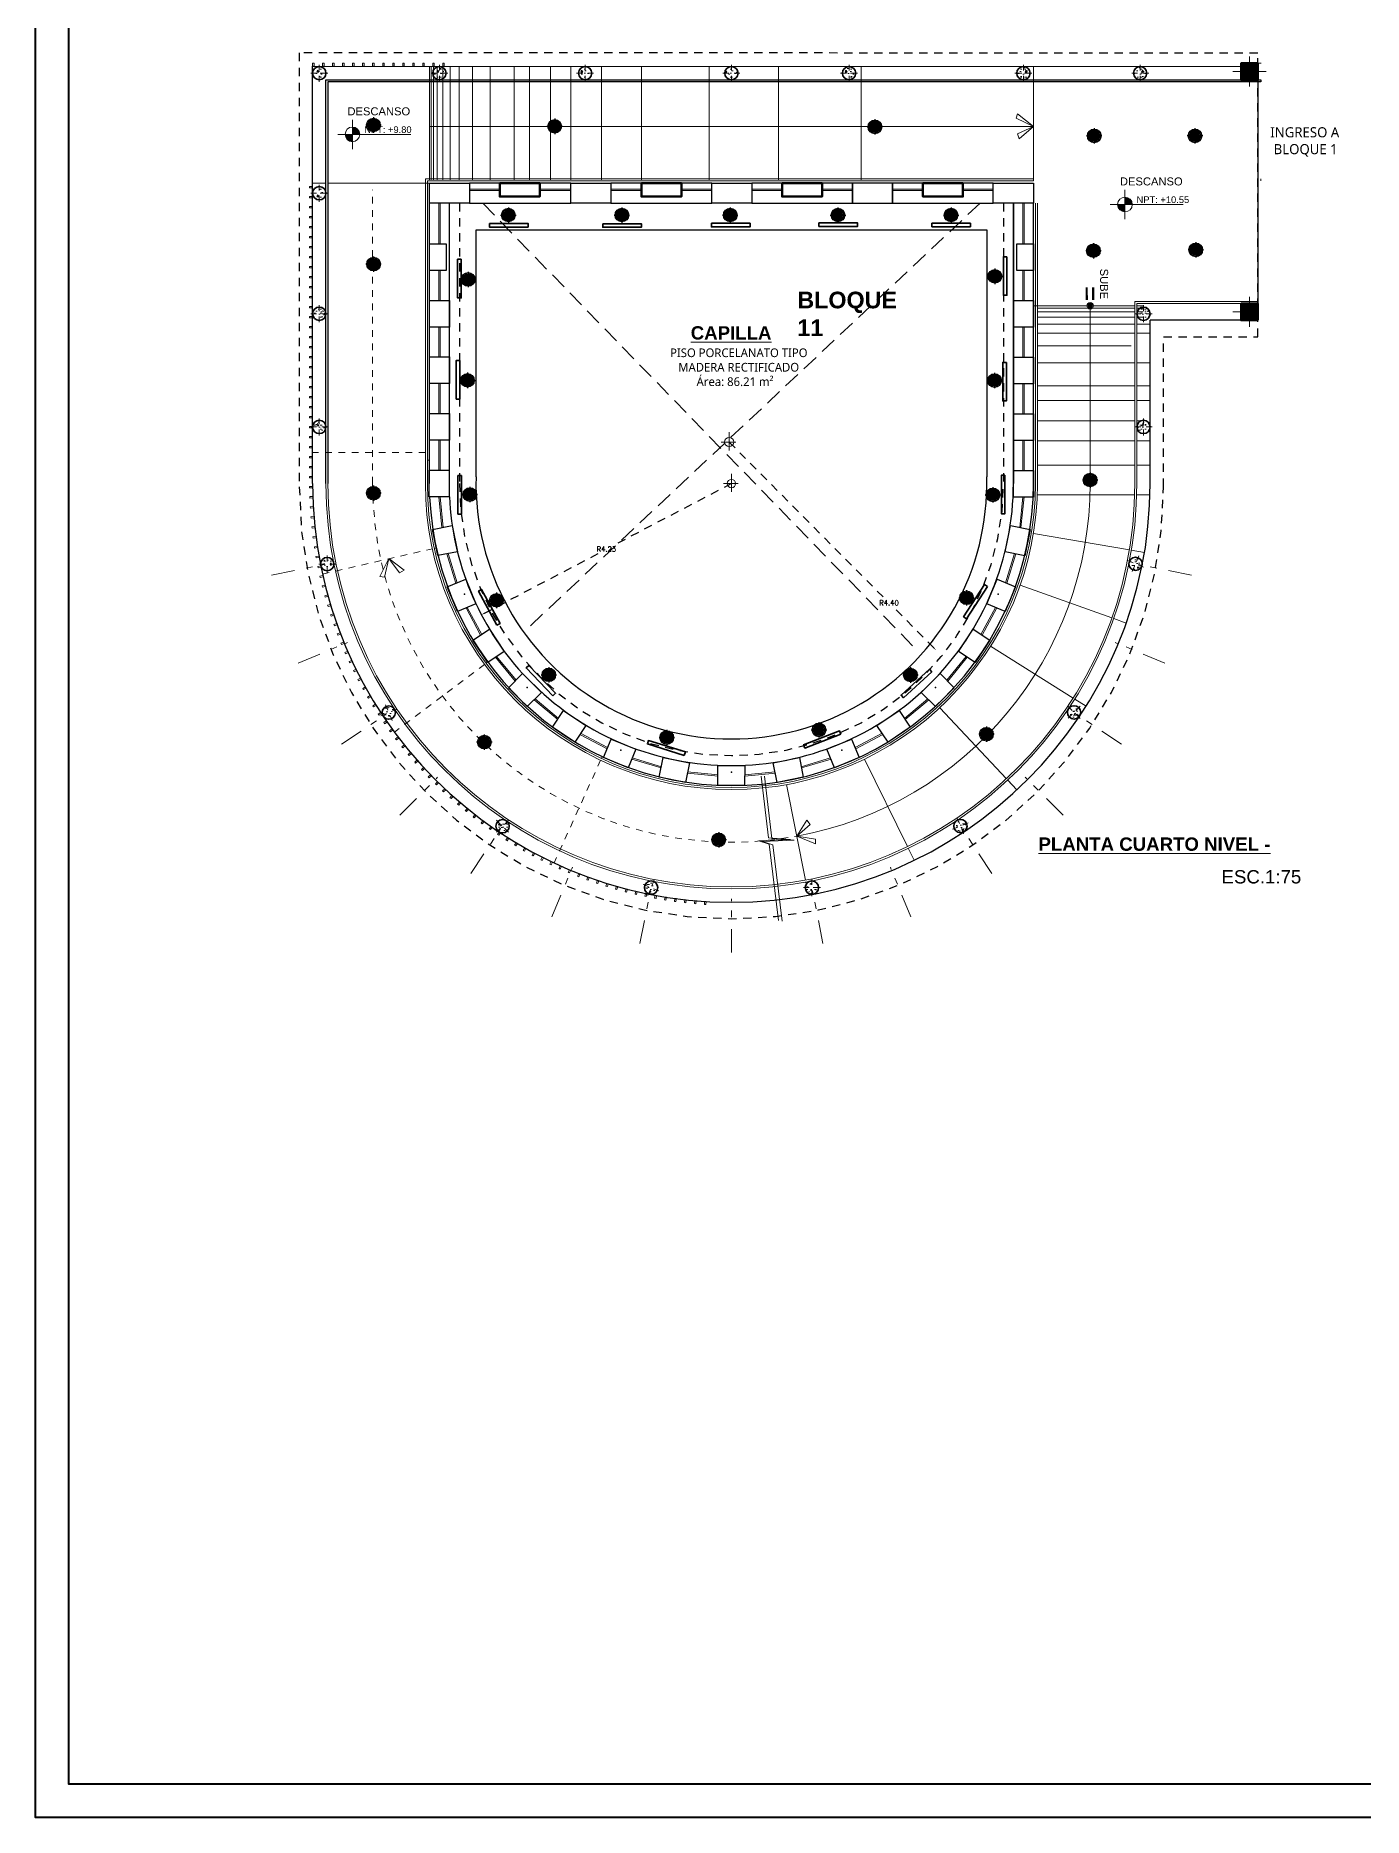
# Model space of a CAD drawing. Header units: metres. Extents: x 44 to 146, y 191 to 279.
# Drawn here: x 44.22 to 64.12, y 233.84 to 260.56 of the extents above; entities that cross this region are included whole.
import ezdxf
from ezdxf.enums import TextEntityAlignment as Align

# ---------------------------------------------------------------- set-up
doc = ezdxf.new("R2010")
doc.units = ezdxf.units.M
for name, pattern in [('DASHED2', [0.375, 0.25, -0.125]), ('Dot & Dashed', [0.670278, 0.352778, -0.176389, 0, -0.141111]), ('HIDDEN2', [0.1875, 0.125, -0.0625])]:
    doc.linetypes.add(name, pattern=pattern)
for name, color, linetype, lineweight in [('A-DOOR', 31, 'Continuous', 18), ('COLUMNAS 50', 7, 'Continuous', 50), ('EJES', 1, 'Continuous', 13), ('Equipamiento SR', 253, 'Continuous', 0), ('flechas', 180, 'Continuous', 15), ('GRAFO 0 BLANCO', 7, 'Continuous', 0), ('GRAFO00', 7, 'Continuous', 0), ('GRAFO01', 7, 'Continuous', 0), ('letras sr', 7, 'Continuous', 5), ('linea 001', 252, 'Continuous', 0), ('Muros el', 7, 'Continuous', 50), ('Proyeccciones', 1, 'DASHED2', 18), ('Structural - Bearing_Pen_No__20', 1, 'Continuous', 0), ('TEXTO 100', 7, 'Continuous', 20), ('TOMACORRIENTE', 5, 'HIDDEN2', 30), ('VENTANA', 141, 'Continuous', 0)]:
    doc.layers.add(name, color=color, linetype=linetype, lineweight=lineweight)
doc.layers.add('ALUMBRADO', color=1, linetype='Continuous')
doc.layers.add('CELOSIA', color=40, linetype='Continuous')
for name, color, linetype, lineweight, true_color in [('Structural - Bearing_Pen_No__169', 7, 'Continuous', 13, 0x68b353), ('Structural - Bearing_Pen_No__28', 7, 'Continuous', 35, 0xa80f02), ('Structural - Combined_Pen_No__161', 7, 'Continuous', 13, 0x6a6a6a)]:
    doc.layers.add(name, color=color, linetype=linetype, lineweight=lineweight, true_color=true_color)
doc.styles.add('01COTAS', font='romans.shx')
doc.styles.add('Generales', font='trebuc.ttf', dxfattribs={"height": 0.22})
doc.styles.add('GENERATED_STYLE_1', font='arialbd.ttf')
doc.styles.add('GENERATED_STYLE_2', font='arial.ttf')
doc.styles.add('Santa Rosa 1 50', font='trebuc.ttf')
doc.dimstyles.new('DIM-25-CORTE', dxfattribs={"dimscale": 0.025, "dimtxt": 2, "dimasz": 2, "dimexe": 2, "dimexo": 2, "dimgap": 1, "dimtad": 1, "dimtih": 1, "dimtoh": 1, "dimzin": 1, "dimdsep": 46, "dimtxsty": '01COTAS', "dimcen": 25, "dimclrd": 9, "dimclre": 9, "dimclrt": 7, "dimadec": 0, "dimazin": 0, "dimtfac": 1, "dimtix": 1, "dimtmove": 2, "dimatfit": 3, "dimfxl": 2, "dimfxlon": 1, "dimtolj": 1, "dimtzin": 0, "dimarcsym": 0})

# ---------------------------------------------------------------- blocks, each defined once
blk = doc.blocks.new('*U160')
at = {"color": 3, "lineweight": 30}
blk.add_lwpolyline([(0.15, -0.2), (-0.15, -0.2), (-0.15, 0.2), (0.15, 0.2), (0.15, -0.2)], dxfattribs=at)
blk = doc.blocks.new('*U161')
at = {"color": 0, "linetype": 'ByBlock', "lineweight": -2, "transparency": 16777216}
blk.add_blockref('*U160', (69.139, 267.452), dxfattribs=at)
for p, rotation in [((77.895, 267.451), 179.9520000000052), ((69.224, 266.598), 11.24699999999995), ((77.811, 266.597), 168.704999999999), ((69.473, 265.777), 22.49399999999986), ((77.562, 265.776), 157.4579999999991), ((69.878, 265.02), 33.74099999999988), ((77.157, 265.02), 146.2109999999992), ((70.422, 264.357), 44.98799999999987), ((76.612, 264.357), 134.9639999999992), ((71.086, 263.813), 56.23499999999976), ((75.949, 263.813), 123.7169999999993), ((71.842, 263.408), 67.48199999999966), ((75.192, 263.408), 112.4699999999994), ((72.663, 263.159), 78.72899999999957), ((73.517, 263.075), 89.97599999999949), ((74.371, 263.159), 101.2229999999994)]:
    blk.add_blockref('*U160', p, dxfattribs=dict(at, rotation=rotation))
blk = doc.blocks.new('CC 20')
at = {"layer": 'Structural - Bearing_Pen_No__169', "linetype": 'Continuous', "lineweight": 13, "true_color": 0x68b353}
h = blk.add_hatch(dxfattribs=at)
h.set_pattern_fill('STRUCTURAL_CONCRETE', color=85, scale=0.5, style=0, pattern_type=2)
h.set_pattern_definition([(0, (2785.2431, 1847.3841), (0, 0.31177), [0.03, -0.15]), (0, (2785.3331, 1847.54), (0, 0.31177), [0.03, -0.15]), (60, (2785.2431, 1847.3841), (-0.27, 0.155885), [0.03, -0.15]), (60, (2785.4231, 1847.3841), (-0.27, 0.155885), [0.03, -0.15]), (120, (2785.2731, 1847.3841), (0.27, 0.155885), [0.03, -0.15]), (120, (2785.4531, 1847.3841), (0.27, 0.155885), [0.03, -0.15]), (0, (2785.243096, 1847.414107), (0, 0.06), [0, -0.06, 0, -0.09]), (45, (2785.273096, 1847.414107), (-0.0424264, 0.0424264), [0, -0.045, 0, -0.075])])
h.paths.add_polyline_path([(2788.203, 1849.663), (2788.303, 1849.763), (2788.203, 1849.863), (2788.104, 1849.776)])
at = {"layer": 'Structural - Bearing_Pen_No__20', "color": 1, "linetype": 'Continuous', "lineweight": 0}
for p, q in [((2788.203, 1849.803), (2788.203, 1849.89)), ((2788.163, 1849.763), (2788.075, 1849.763)), ((2788.203, 1849.723), (2788.203, 1849.635)), ((2788.243, 1849.763), (2788.33, 1849.763))]:
    blk.add_line(p, q, dxfattribs=at)
at = {"layer": 'Structural - Bearing_Pen_No__28', "color": 14, "linetype": 'Continuous', "lineweight": 35, "true_color": 0xa80f02}
blk.add_circle((2788.203, 1849.763), 0.1, dxfattribs=at)
blk = doc.blocks.new('*U162')
blk.add_blockref('CC 20', (-2788.203, -1849.763))
blk = doc.blocks.new('*U163')
at = {"color": 0, "linetype": 'ByBlock', "lineweight": -2, "transparency": 16777216}
blk.add_blockref('*U162', (67.459, 266.246), dxfattribs=at)
for p, rotation in [((79.577, 266.25), 157.4999999999999), ((68.382, 264.019), 22.5), ((78.655, 264.023), 134.9999999999999), ((70.087, 262.315), 45), ((76.951, 262.318), 112.4999999999999), ((72.314, 261.394), 67.49999999999996), ((74.725, 261.394), 89.99999999999991)]:
    blk.add_blockref('*U162', p, dxfattribs=dict(at, rotation=rotation))
blk = doc.blocks.new('*D164')
at = {"color": 9, "linetype": 'HIDDEN2', "lineweight": -2, "transparency": 16777216}
for p, q in [((54.616, 254.462), (56.95, 252.114)), ((57.684, 251.376), (57.075, 251.989))]:
    blk.add_line(p, q, dxfattribs=at)
at = {"color": 9, "linetype": 'HIDDEN2', "lineweight": 80, "transparency": 16777216}
blk.add_solid([(57.69, 251.382), (57.678, 251.37), (57.719, 251.341)], dxfattribs=at)
at = {"layer": 'Defpoints', "color": 0, "linetype": 'HIDDEN2', "lineweight": 80, "transparency": 16777216}
for p in [(54.616, 254.462), (57.719, 251.341)]:
    blk.add_point(p, dxfattribs=at)
at = {"color": 7, "linetype": 'HIDDEN2', "transparency": 16777216, "insert": (57.013, 252.051), "char_height": 0.075, "attachment_point": 5, "style": '01COTAS'}
blk.add_mtext('\\A1;R4.40', dxfattribs=at)
blk = doc.blocks.new('*D165')
at = {"color": 9, "linetype": 'HIDDEN2', "lineweight": -2, "transparency": 16777216}
for p, q in [((54.65, 253.839), (52.895, 252.918)), ((50.947, 251.895), (52.657, 252.793))]:
    blk.add_line(p, q, dxfattribs=at)
at = {"color": 9, "linetype": 'HIDDEN2', "lineweight": 80, "transparency": 16777216}
blk.add_solid([(50.943, 251.903), (50.95, 251.888), (50.902, 251.872)], dxfattribs=at)
at = {"layer": 'Defpoints', "color": 0, "linetype": 'HIDDEN2', "lineweight": 80, "transparency": 16777216}
for p in [(54.65, 253.839), (50.902, 251.872)]:
    blk.add_point(p, dxfattribs=at)
at = {"color": 7, "linetype": 'HIDDEN2', "transparency": 16777216, "insert": (52.776, 252.856), "char_height": 0.075, "attachment_point": 5, "style": '01COTAS'}
blk.add_mtext('\\A1;R4.23', dxfattribs=at)
blk = doc.blocks.new('*U171')
at = {"layer": 'CELOSIA', "linetype": 'Continuous', "lineweight": 5}
blk.add_lwpolyline([(0.023, -0.01), (-0.022, -0.011), (-0.023, 0.01), (0.022, 0.011)], close=True, dxfattribs=at)
blk = doc.blocks.new('*U172')
at = {"color": 0, "linetype": 'ByBlock', "lineweight": -2, "transparency": 16777216}
blk.add_blockref('*U171', (47.85, 267.197), dxfattribs=at)
for p, rotation in [((47.857, 267.047), 1.363763456892946), ((47.867, 266.897), 2.727526913785723), ((47.881, 266.748), 4.091290370678813), ((47.898, 266.599), 5.455053827572192), ((47.919, 266.45), 6.818817284465766), ((47.943, 266.302), 8.182580741358699), ((47.971, 266.155), 9.54634419825214), ((48.003, 266.008), 10.91010765514593), ((48.038, 265.863), 12.27387111203962), ((48.076, 265.718), 13.63763456893314), ((48.118, 265.574), 15.00139802582635), ((48.163, 265.431), 16.36516148271985), ((48.212, 265.289), 17.7289249396136), ((48.264, 265.148), 19.09268839650705), ((48.319, 265.009), 20.45645185340029), ((48.378, 264.871), 21.82021531029404), ((48.44, 264.734), 23.18397876718752), ((48.505, 264.599), 24.54774222408073), ((48.573, 264.466), 25.91150568097448), ((48.645, 264.334), 27.27526913786821), ((48.719, 264.204), 28.63903259476198), ((48.797, 264.075), 30.00279605165573), ((48.878, 263.949), 31.36655950854948), ((48.961, 263.824), 32.73032296544294), ((49.048, 263.702), 34.09408642233669), ((49.138, 263.582), 35.45784987923045), ((49.23, 263.464), 36.8216133361242), ((49.325, 263.348), 38.18537679301794), ((49.423, 263.234), 39.54914024991168), ((49.524, 263.123), 40.91290370680544), ((49.627, 263.014), 42.27666716369919), ((49.733, 262.908), 43.64043062059293), ((49.841, 262.804), 45.00419407748669), ((49.951, 262.703), 46.36795753438043), ((50.065, 262.604), 47.73172099127417), ((50.18, 262.508), 49.0954844481674), ((50.298, 262.415), 50.45924790506061), ((50.417, 262.325), 51.82301136195435), ((50.539, 262.238), 53.1867748188481), ((50.663, 262.153), 54.55053827574131), ((50.789, 262.072), 55.91430173263453), ((50.917, 261.994), 57.27806518952773), ((51.047, 261.918), 58.64182864642095), ((51.178, 261.846), 60.00559210331495), ((51.311, 261.777), 61.36935556020844), ((51.446, 261.711), 62.73311901710166), ((51.582, 261.648), 64.09688247399488), ((51.72, 261.589), 65.46064593088808), ((51.859, 261.533), 66.8244093877813), ((51.999, 261.48), 68.18817284467453), ((52.141, 261.43), 69.55193630156745), ((52.284, 261.384), 70.91569975846095), ((52.427, 261.342), 72.27946321535416), ((52.572, 261.303), 73.64322667224765), ((52.718, 261.267), 75.00699012914112), ((52.864, 261.235), 76.37075358603433), ((53.011, 261.206), 77.7345170429278), ((53.159, 261.18), 79.09828049982156), ((53.308, 261.159), 80.4620439567153), ((53.456, 261.141), 81.82580741360904), ((53.606, 261.126), 83.18957087050254), ((53.755, 261.115), 84.55333432739575)]:
    blk.add_blockref('*U171', p, dxfattribs=dict(at, rotation=rotation))
blk = doc.blocks.new('*U173')
at = {"layer": 'EJES', "linetype": 'Dot & Dashed'}
blk.add_lwpolyline([(-0.394, -0.078), (0.394, 0.078)], dxfattribs=at)
blk = doc.blocks.new('*U174')
at = {"color": 0, "linetype": 'ByBlock', "lineweight": -2, "transparency": 16777216}
for p, rotation in [((60.65, 266.16), 157.5000000003255), ((48.022, 264.916), 11.25000000002329), ((60.273, 264.916), 146.2500000003023), ((48.635, 263.77), 22.50000000004651), ((59.66, 263.77), 135.0000000002791), ((49.459, 262.765), 33.7500000000698), ((58.835, 262.765), 123.7500000002558), ((50.464, 261.941), 45.00000000009304), ((57.831, 261.941), 112.5000000002325), ((51.61, 261.328), 56.25000000011627), ((56.684, 261.328), 101.2500000002093), ((52.854, 260.951), 67.50000000013948), ((55.441, 260.951), 90.00000000018605), ((54.147, 260.823), 78.75000000016276)]:
    blk.add_blockref('*U173', p, dxfattribs=dict(at, rotation=rotation))
blk.add_blockref('*U173', (47.645, 266.16), dxfattribs=at)
blk = doc.blocks.new('LED PASILLO')
at = {"layer": 'ALUMBRADO'}
h = blk.add_hatch(color=202, dxfattribs=at)
h.dxf.hatch_style = 1
edge = h.paths.add_edge_path()
edge.add_line((0, 0.138), (0, -0.138))
edge.add_line((-0.138, 0), (0.138, 0))
edge = h.paths.add_edge_path()
edge.add_line((0, 0), (0, 0.085))
edge.add_arc((0, 0), 0.0845, 90, 180)
edge.add_line((-0.085, 0), (0, 0))
edge = h.paths.add_edge_path()
edge.add_line((0.085, 0), (0, 0))
edge.add_line((0, 0), (0, -0.085))
edge.add_arc((0, 0), 0.0845, 270, 360)
at = {"layer": 'ALUMBRADO', "color": 202}
for points in [[(-0.138, 0), (0.138, 0)], [(0, 0.138), (0, -0.138)]]:
    blk.add_lwpolyline(points, dxfattribs=at)
for radius in [0.122, 0.103, 0.0845]:
    blk.add_circle((0, 0), radius, dxfattribs=at)
blk = doc.blocks.new('LED CENTRAL')
at = {"layer": 'ALUMBRADO'}
h = blk.add_hatch(color=5, dxfattribs=at)
h.dxf.hatch_style = 1
edge = h.paths.add_edge_path()
edge.add_arc((0, 0), 0.0845, 0, 360)
at = {"layer": 'ALUMBRADO', "color": 5}
for points in [[(-0.138, 0), (0.138, 0)], [(0, 0.138), (0, -0.138)]]:
    blk.add_lwpolyline(points, dxfattribs=at)
for radius in [0.122, 0.103, 0.0845]:
    blk.add_circle((0, 0), radius, dxfattribs=at)

msp = doc.modelspace()

# ---------------------------------------------------------------- hatches: boundary and pattern name
at = {"layer": 'Equipamiento SR'}
msp.add_hatch(color=256, dxfattribs=at).paths.add_polyline_path([(60.037, 256.473, 1), (60.021, 256.538, 1)])
at = {"layer": 'GRAFO 0 BLANCO', "true_color": 0x939598}
h = msp.add_hatch(color=252, dxfattribs=at)
h.dxf.hatch_style = 1
h.paths.add_polyline_path([(62.541, 259.891), (62.541, 260.141), (62.291, 260.141), (62.291, 259.891)])
h = msp.add_hatch(color=252, dxfattribs=at)
h.dxf.hatch_style = 1
h.paths.add_polyline_path([(62.541, 256.288), (62.541, 256.538), (62.291, 256.538), (62.291, 256.288)])
at = {"layer": 'GRAFO00'}
h = msp.add_hatch(color=256, dxfattribs=at)
h.paths.add_polyline_path([(60.089, 256.784), (60.057, 256.784), (60.058, 256.592), (60.09, 256.592)])
h.paths.add_polyline_path([(59.993, 256.783), (59.961, 256.783), (59.962, 256.591), (59.994, 256.591)])
msp.add_hatch(color=256, dxfattribs=at).paths.add_polyline_path([(60.061, 256.514, 1), (59.996, 256.497, 1)])
at = {"layer": 'TEXTO 100', "linetype": 'Continuous', "lineweight": 13}
for points in [[(48.969, 259.075), (49.079, 259.075), (49.071, 259.117), (49.047, 259.153), (49.011, 259.177), (48.969, 259.185)], [(48.969, 259.075), (48.859, 259.075), (48.867, 259.033), (48.891, 258.997), (48.927, 258.974), (48.969, 258.965)], [(60.55, 258.024), (60.66, 258.024), (60.651, 258.066), (60.628, 258.102), (60.592, 258.126), (60.55, 258.134)], [(60.55, 258.024), (60.44, 258.024), (60.448, 257.982), (60.472, 257.946), (60.508, 257.922), (60.55, 257.914)]]:
    msp.add_hatch(color=256, dxfattribs=at).paths.add_polyline_path(points)

# ---------------------------------------------------------------- linework, layer by layer
for p, q in [((48.372, 253.839), (48.372, 260.099)), ((50.122, 253.839), (50.122, 258.243)), ((50.422, 253.839), (50.422, 258.043)), ((59.178, 253.839), (59.178, 258.043)), ((60.928, 253.839), (60.928, 256.288)), ((62.291, 256.288), (60.928, 256.288))]:
    msp.add_line(p, q)
at = {"color": 1, "linetype": 'HIDDEN2'}
for p, q in [((50.572, 258.043), (50.572, 253.839)), ((58.728, 258.043), (58.728, 253.839))]:
    msp.add_line(p, q, dxfattribs=at)
at = {"color": 1, "linetype": 'DASHED2'}
for p, q in [((50.922, 258.043), (57.424, 251.349)), ((58.378, 258.043), (51.61, 251.682))]:
    msp.add_line(p, q, dxfattribs=at)
at = {"color": 1}
for p, q in [((58.878, 258.043), (58.878, 253.839)), ((50.822, 253.939), (50.822, 257.643)), ((50.822, 257.643), (58.478, 257.643)), ((58.478, 257.643), (58.478, 253.939))]:
    msp.add_line(p, q, dxfattribs=at)
at = {"color": 7, "lineweight": 40}
msp.add_lwpolyline([(44.219, 278.839), (104.219, 278.839), (104.219, 233.839), (44.219, 233.839), (44.219, 278.839)], dxfattribs=at)
msp.add_lwpolyline([(44.719, 278.339), (103.719, 278.339), (103.719, 234.339), (44.719, 234.339)], close=True, dxfattribs=at)
at = {"linetype": 'HIDDEN2'}
msp.add_lwpolyline([(61.128, 253.792), (61.128, 256.041), (62.541, 256.041), (62.541, 260.293), (48.172, 260.299), (48.172, 253.792)], dxfattribs=at)
for points in [[(48.372, 260.099), (62.541, 260.093), (62.541, 258.043)], [(48.572, 253.839), (48.572, 259.893), (62.588, 259.893), (62.588, 259.863), (48.602, 259.863), (48.602, 253.839)], [(62.541, 259.891), (62.541, 256.538)]]:
    msp.add_lwpolyline(points)
at = {"color": 3, "lineweight": 30}
for points in [[(50.122, 258.043), (50.122, 258.343), (50.723, 258.343), (50.723, 258.043), (50.122, 258.043)], [(52.245, 258.043), (52.245, 258.343), (52.845, 258.343), (52.845, 258.043), (52.245, 258.043)], [(54.355, 258.043), (54.355, 258.343), (54.955, 258.343), (54.955, 258.043), (54.355, 258.043)], [(57.065, 258.043), (57.065, 258.343), (56.465, 258.343), (56.465, 258.043), (57.065, 258.043)], [(58.575, 258.043), (58.575, 258.343), (59.178, 258.343), (59.178, 258.043), (58.575, 258.043)], [(50.422, 256.186), (50.122, 256.186), (50.122, 256.586), (50.422, 256.586), (50.422, 256.186)], [(59.178, 256.185), (58.878, 256.185), (58.878, 256.585), (59.178, 256.585), (59.178, 256.185)], [(50.422, 255.338), (50.122, 255.338), (50.122, 255.738), (50.422, 255.738), (50.422, 255.338)], [(59.178, 255.337), (58.878, 255.337), (58.878, 255.737), (59.178, 255.737), (59.178, 255.337)], [(50.422, 254.488), (50.122, 254.488), (50.122, 254.888), (50.422, 254.888), (50.422, 254.488)], [(59.178, 254.487), (58.878, 254.487), (58.878, 254.887), (59.178, 254.887), (59.178, 254.487)]]:
    msp.add_lwpolyline(points, dxfattribs=at)
for points in [[(50.723, 258.343), (50.723, 258.043), (52.245, 258.043), (52.245, 258.343)], [(52.845, 258.343), (52.845, 258.043), (54.355, 258.043), (54.355, 258.343)], [(54.955, 258.343), (54.955, 258.043), (56.465, 258.043), (56.465, 258.343)], [(57.065, 258.343), (57.065, 258.043), (58.575, 258.043), (58.575, 258.343)]]:
    msp.add_lwpolyline(points, close=True)
msp.add_lwpolyline([(51.686, 250.824, 0.196655), (54.65, 249.611, 0.414214), (58.878, 253.839), (58.878, 258.043)], format="xyb")
at = {"lineweight": 30}
for points in [[(50.372, 257.032), (50.122, 257.032), (50.122, 257.432), (50.372, 257.432), (50.372, 257.032)], [(59.178, 257.032), (58.928, 257.032), (58.928, 257.432), (59.178, 257.432), (59.178, 257.032)]]:
    msp.add_lwpolyline(points, dxfattribs=at)
for radius, start, end in [(6.278, 180, 0), (4.528, 270, 0), (4.528, 182.5515, 270), (4.233, 182.6573, 222.3602)]:
    msp.add_arc((54.65, 253.839), radius, start, end)
at = {"color": 1, "linetype": 'HIDDEN2'}
msp.add_arc((54.65, 253.839), 4.078, 180, 0, dxfattribs=at)
at = {"color": 1}
msp.add_arc((54.65, 253.839), 3.829, 178.5036, 1.4964, dxfattribs=at)
at = {"linetype": 'HIDDEN2'}
msp.add_arc((54.65, 253.792), 6.478, 180, 0, dxfattribs=at)
for p in [(50.651, 252.183), (58.648, 252.183), (51.59, 250.779), (57.71, 250.779), (52.994, 249.841), (56.306, 249.841), (54.65, 249.511)]:
    msp.add_point(p)
at = {"layer": 'A-DOOR', "color": 2, "lineweight": 35}
for points in [[(51.023, 257.74), (51.601, 257.74), (51.601, 257.686), (51.023, 257.686)], [(52.722, 257.736), (53.3, 257.736), (53.3, 257.682), (52.722, 257.682)], [(54.351, 257.742), (54.93, 257.742), (54.93, 257.688), (54.351, 257.688)], [(55.963, 257.749), (56.541, 257.749), (56.541, 257.695), (55.963, 257.695)], [(57.655, 257.744), (58.233, 257.744), (58.233, 257.69), (57.655, 257.69)], [(50.599, 257.202), (50.599, 256.623), (50.545, 256.623), (50.545, 257.202)], [(58.781, 257.24), (58.781, 256.662), (58.727, 256.662), (58.727, 257.24)], [(50.578, 255.685), (50.578, 255.107), (50.524, 255.107), (50.524, 255.685)], [(58.772, 255.657), (58.772, 255.079), (58.718, 255.079), (58.718, 255.657)], [(50.603, 253.959), (50.603, 253.381), (50.549, 253.381), (50.549, 253.959)], [(58.751, 253.964), (58.751, 253.386), (58.697, 253.386), (58.697, 253.964)], [(51.135, 251.717), (50.859, 252.226), (50.906, 252.251), (51.182, 251.743)], [(58.49, 252.298), (58.176, 251.812), (58.131, 251.842), (58.445, 252.327)], [(51.975, 250.658), (51.573, 251.074), (51.612, 251.111), (52.014, 250.695)], [(57.657, 251.018), (57.231, 250.627), (57.195, 250.667), (57.621, 251.058)], [(56.29, 250.083), (55.751, 249.873), (55.731, 249.924), (56.27, 250.133)], [(53.944, 249.764), (53.392, 249.935), (53.407, 249.986), (53.96, 249.816)]]:
    msp.add_lwpolyline(points, close=True, dxfattribs=at)
at = {"layer": 'CELOSIA', "linetype": 'Continuous', "lineweight": 5}
for points in [[(48.372, 260.099), (48.372, 260.145), (48.393, 260.145), (48.393, 260.099)], [(48.522, 260.099), (48.522, 260.145), (48.543, 260.145), (48.543, 260.099)], [(48.672, 260.099), (48.672, 260.145), (48.693, 260.145), (48.693, 260.099)], [(48.822, 260.099), (48.822, 260.145), (48.843, 260.145), (48.843, 260.099)], [(48.972, 260.099), (48.972, 260.145), (48.993, 260.145), (48.993, 260.099)], [(49.122, 260.099), (49.122, 260.145), (49.143, 260.145), (49.143, 260.099)], [(49.272, 260.099), (49.272, 260.145), (49.293, 260.145), (49.293, 260.099)], [(49.422, 260.099), (49.422, 260.145), (49.443, 260.145), (49.443, 260.099)], [(49.572, 260.099), (49.572, 260.145), (49.593, 260.145), (49.593, 260.099)], [(49.722, 260.099), (49.722, 260.145), (49.743, 260.145), (49.743, 260.099)], [(49.872, 260.099), (49.872, 260.145), (49.893, 260.145), (49.893, 260.099)], [(50.022, 260.099), (50.022, 260.145), (50.043, 260.145), (50.043, 260.099)], [(50.172, 260.099), (50.172, 260.145), (50.193, 260.145), (50.193, 260.099)], [(50.322, 260.099), (50.322, 260.145), (50.343, 260.145), (50.343, 260.099)], [(48.372, 258.273), (48.326, 258.273), (48.326, 258.293), (48.372, 258.293)], [(48.372, 258.123), (48.326, 258.123), (48.326, 258.143), (48.372, 258.143)], [(48.372, 257.973), (48.326, 257.973), (48.326, 257.993), (48.372, 257.993)], [(48.372, 257.823), (48.326, 257.823), (48.326, 257.843), (48.372, 257.843)], [(48.372, 257.673), (48.326, 257.673), (48.326, 257.693), (48.372, 257.693)], [(48.372, 257.523), (48.326, 257.523), (48.326, 257.543), (48.372, 257.543)], [(48.372, 257.373), (48.326, 257.373), (48.326, 257.393), (48.372, 257.393)], [(48.372, 257.223), (48.326, 257.223), (48.326, 257.243), (48.372, 257.243)], [(48.372, 257.073), (48.326, 257.073), (48.326, 257.093), (48.372, 257.093)], [(48.372, 256.923), (48.326, 256.923), (48.326, 256.943), (48.372, 256.943)], [(48.372, 256.773), (48.326, 256.773), (48.326, 256.793), (48.372, 256.793)], [(48.372, 256.623), (48.326, 256.623), (48.326, 256.643), (48.372, 256.643)], [(48.372, 256.473), (48.326, 256.473), (48.326, 256.493), (48.372, 256.493)], [(48.372, 256.323), (48.326, 256.323), (48.326, 256.343), (48.372, 256.343)], [(48.372, 256.173), (48.326, 256.173), (48.326, 256.193), (48.372, 256.193)], [(48.372, 256.023), (48.326, 256.023), (48.326, 256.043), (48.372, 256.043)], [(48.372, 255.873), (48.326, 255.873), (48.326, 255.893), (48.372, 255.893)], [(48.372, 255.723), (48.326, 255.723), (48.326, 255.743), (48.372, 255.743)], [(48.372, 255.573), (48.326, 255.573), (48.326, 255.593), (48.372, 255.593)], [(48.372, 255.423), (48.326, 255.423), (48.326, 255.443), (48.372, 255.443)], [(48.372, 255.273), (48.326, 255.273), (48.326, 255.293), (48.372, 255.293)], [(48.372, 255.123), (48.326, 255.123), (48.326, 255.143), (48.372, 255.143)], [(48.372, 254.973), (48.326, 254.973), (48.326, 254.993), (48.372, 254.993)], [(48.372, 254.823), (48.326, 254.823), (48.326, 254.843), (48.372, 254.843)], [(48.372, 254.673), (48.326, 254.673), (48.326, 254.693), (48.372, 254.693)], [(48.372, 254.523), (48.326, 254.523), (48.326, 254.543), (48.372, 254.543)], [(48.372, 254.373), (48.326, 254.373), (48.326, 254.393), (48.372, 254.393)], [(48.372, 254.223), (48.326, 254.223), (48.326, 254.243), (48.372, 254.243)], [(48.372, 254.073), (48.326, 254.073), (48.326, 254.093), (48.372, 254.093)], [(48.372, 253.923), (48.326, 253.923), (48.326, 253.943), (48.372, 253.943)], [(48.372, 253.773), (48.326, 253.773), (48.326, 253.793), (48.372, 253.793)]]:
    msp.add_lwpolyline(points, close=True, dxfattribs=at)
at = {"layer": 'COLUMNAS 50', "color": 1, "linetype": 'Continuous', "lineweight": 9}
for p, q in [((62.416, 260.064), (62.416, 260.244)), ((62.346, 260.019), (62.166, 260.019)), ((62.416, 259.974), (62.416, 259.794)), ((62.666, 260.019), (62.486, 260.019)), ((62.416, 256.461), (62.416, 256.641)), ((62.346, 256.416), (62.166, 256.416)), ((62.416, 256.371), (62.416, 256.191))]:
    msp.add_line(p, q, dxfattribs=at)
at = {"layer": 'COLUMNAS 50', "linetype": 'Continuous'}
for points in [[(62.541, 259.891), (62.541, 260.141), (62.291, 260.141), (62.291, 259.891)], [(62.541, 256.288), (62.541, 256.538), (62.291, 256.538), (62.291, 256.288)]]:
    msp.add_lwpolyline(points, close=True, dxfattribs=at)
at = {"layer": 'COLUMNAS 50', "color": 1, "linetype": 'Continuous', "lineweight": 9}
msp.add_circle((62.416, 256.416), 0.00871, dxfattribs=at)
for p in [(62.376, 256.512), (62.441, 256.413)]:
    msp.add_point(p, dxfattribs=at)
at = {"layer": 'Equipamiento SR'}
for points in [[(55.356, 247.286), (55.218, 248.432), (55.06, 248.48), (55.536, 248.5), (55.204, 248.527), (55.097, 249.452)], [(55.409, 247.278), (55.271, 248.423), (55.112, 248.472), (55.589, 248.492), (55.256, 248.518), (55.148, 249.451)]]:
    msp.add_lwpolyline(points, dxfattribs=at)
msp.add_circle((60.029, 256.506), 0.0336, dxfattribs=at)
msp.add_circle((60.029, 256.506), 0.0336, dxfattribs=at)
at = {"layer": 'flechas', "color": 7, "true_color": 0xffffff}
msp.add_line((50.122, 259.193), (59.178, 259.193), dxfattribs=at)
msp.add_lwpolyline([(59.178, 259.193), (58.941, 259.383), (58.92, 259.317), (59.178, 259.193), (58.964, 259.007), (58.937, 259.084), (59.178, 259.193)], dxfattribs=at)
at = {"layer": 'GRAFO00'}
for centre, radius in [((60.028, 256.506), 0.0488), ((60.029, 256.506), 0.0336), ((60.029, 256.506), 0.0336)]:
    msp.add_circle(centre, radius, dxfattribs=at)
at = {"layer": 'GRAFO01', "color": 251, "linetype": 'DASHED2', "lineweight": 9, "ltscale": 0.4}
for points in [[(62.591, 260.143), (62.291, 260.143)], [(62.291, 260.143), (62.291, 260.143)]]:
    msp.add_lwpolyline(points, dxfattribs=at)
at = {"layer": 'linea 001'}
for p, q in [((50.122, 258.393), (50.122, 260.093)), ((50.122, 258.393), (50.122, 260.093)), ((50.122, 260.093), (50.122, 258.393)), ((50.122, 258.393), (50.122, 260.093)), ((50.122, 258.393), (50.122, 260.093)), ((50.122, 258.393), (50.122, 260.093)), ((50.147, 258.393), (50.147, 260.093)), ((50.184, 258.393), (50.184, 260.093)), ((50.241, 258.393), (50.241, 260.093)), ((50.324, 258.393), (50.324, 260.093)), ((50.432, 258.393), (50.432, 260.093)), ((50.571, 258.393), (50.571, 260.093)), ((50.77, 258.393), (50.77, 260.093)), ((51.033, 258.393), (51.033, 260.093)), ((51.392, 258.393), (51.392, 260.093)), ((51.621, 258.393), (51.621, 260.093)), ((51.937, 260.093), (51.937, 258.393)), ((51.937, 258.393), (51.937, 260.093)), ((52.245, 260.093), (52.245, 258.393)), ((52.702, 260.093), (52.702, 258.393)), ((53.304, 260.093), (53.304, 258.393)), ((54.319, 260.093), (54.319, 258.393)), ((55.354, 260.093), (55.354, 258.393)), ((56.596, 260.093), (56.596, 258.393)), ((59.178, 260.093), (59.178, 258.379)), ((59.178, 260.093), (59.178, 258.379)), ((48.572, 258.343), (48.372, 258.343)), ((48.572, 253.839), (48.572, 258.193)), ((50.122, 258.343), (48.602, 258.343)), ((48.602, 253.839), (48.602, 258.193)), ((50.062, 253.839), (50.062, 258.243)), ((50.092, 253.839), (50.092, 258.243)), ((59.208, 253.839), (59.208, 258.043)), ((59.238, 253.839), (59.238, 258.043)), ((60.698, 256.505), (59.178, 256.505)), ((60.028, 253.839), (60.029, 256.506)), ((60.698, 253.839), (60.698, 256.568)), ((62.416, 256.568), (60.698, 256.568)), ((60.728, 253.839), (60.728, 256.538)), ((60.728, 256.538), (62.416, 256.538)), ((60.818, 256.505), (60.728, 256.505)), ((60.698, 256.47), (59.238, 256.47)), ((60.698, 256.415), (59.238, 256.415)), ((60.698, 256.335), (59.238, 256.335)), ((60.698, 256.23), (59.238, 256.23)), ((60.818, 256.47), (60.728, 256.47)), ((60.818, 256.415), (60.728, 256.415)), ((60.818, 256.335), (60.728, 256.335)), ((60.928, 256.23), (60.728, 256.23)), ((60.698, 256.096), (59.238, 256.096)), ((60.928, 256.096), (60.728, 256.096)), ((60.644, 255.904), (59.238, 255.904)), ((60.698, 255.651), (59.238, 255.651)), ((60.928, 255.651), (60.728, 255.651)), ((60.698, 255.304), (59.238, 255.304)), ((60.928, 255.304), (60.728, 255.304)), ((60.698, 255.084), (59.238, 255.084)), ((60.928, 255.084), (60.728, 255.084)), ((59.238, 254.779), (60.698, 254.779)), ((60.698, 254.779), (59.238, 254.779)), ((60.787, 254.779), (60.728, 254.779)), ((60.728, 254.779), (60.787, 254.779)), ((59.238, 254.482), (60.698, 254.482)), ((60.728, 254.482), (60.928, 254.482)), ((59.238, 254.117), (60.698, 254.117)), ((60.698, 254.117), (59.238, 254.117)), ((60.928, 254.117), (60.728, 254.117)), ((60.728, 254.117), (60.818, 254.117)), ((60.695, 253.668), (59.235, 253.668)), ((60.926, 253.668), (60.725, 253.668)), ((59.177, 253.093), (60.616, 252.847)), ((60.645, 252.841), (60.843, 252.808)), ((58.977, 252.314), (60.352, 251.824)), ((60.381, 251.814), (60.569, 251.747)), ((58.535, 251.4), (59.772, 250.623)), ((59.797, 250.607), (59.967, 250.501)), ((57.774, 250.479), (58.773, 249.414)), ((57.774, 250.479), (58.773, 249.414)), ((56.643, 249.707), (57.289, 248.397)), ((55.478, 249.327), (55.759, 247.894)), ((58.793, 249.392), (58.93, 249.246)), ((58.793, 249.392), (58.855, 249.326)), ((57.302, 248.37), (57.39, 248.191)), ((55.764, 247.864), (55.771, 247.831)), ((55.781, 247.78), (55.782, 247.776))]:
    msp.add_line(p, q, dxfattribs=at)
for points in [[(59.178, 258.409), (50.092, 258.409), (50.062, 258.409), (50.062, 258.243)], [(50.092, 258.243), (50.092, 258.349), (50.092, 258.379), (59.178, 258.379)], [(62.588, 258.379), (62.588, 258.409)], [(62.416, 256.568), (62.541, 256.568)], [(62.541, 256.568), (62.541, 256.538)], [(55.63, 248.551), (55.911, 248.438), (55.913, 248.507), (55.63, 248.551), (55.782, 248.791), (55.829, 248.725), (55.63, 248.551)]]:
    msp.add_lwpolyline(points, dxfattribs=at)
for radius, start in [(6.078, 180), (6.048, 180), (4.588, 180), (4.558, 180), (5.378, 280.5004)]:
    msp.add_arc((54.65, 253.839), radius, start, 0, dxfattribs=at)
at = {"layer": 'Muros el', "ltscale": 0.05}
for points in [[(51.178, 258.343), (51.178, 258.143), (51.778, 258.143), (51.778, 258.343)], [(53.3, 258.343), (53.3, 258.143), (53.9, 258.143), (53.9, 258.343)], [(55.41, 258.343), (55.41, 258.143), (56.01, 258.143), (56.01, 258.343)], [(57.52, 258.343), (57.52, 258.143), (58.12, 258.143), (58.12, 258.343)]]:
    msp.add_lwpolyline(points, close=True, dxfattribs=at)
at = {"layer": 'Proyeccciones', "linetype": 'DASHED2', "lineweight": 9, "ltscale": 0.4}
for p, q in [((49.272, 253.839), (49.272, 258.243)), ((50.062, 254.305), (48.372, 254.305)), ((50.122, 254.19), (50.092, 254.192)), ((48.52, 252.482), (50.167, 252.861)), ((50.197, 252.868), (50.226, 252.875)), ((50.996, 251.165), (50.972, 251.147)), ((50.948, 251.128), (49.599, 250.11)), ((52.69, 249.691), (51.992, 248.151)), ((52.715, 249.745), (52.703, 249.718))]:
    msp.add_line(p, q, dxfattribs=at)
at = {"layer": 'Proyeccciones', "linetype": 'Continuous'}
msp.add_lwpolyline([(49.516, 252.715), (49.378, 252.445), (49.448, 252.438), (49.516, 252.715), (49.742, 252.543), (49.672, 252.502), (49.516, 252.715)], dxfattribs=at)
at = {"layer": 'Proyeccciones', "linetype": 'DASHED2', "lineweight": 9, "ltscale": 0.4}
msp.add_arc((54.65, 253.839), 5.378, 180, 280.5004, dxfattribs=at)
at = {"layer": 'TEXTO 100', "linetype": 'Continuous', "lineweight": 13}
for p, q in [((48.969, 258.855), (48.969, 259.295)), ((48.749, 259.075), (49.843, 259.075)), ((60.55, 257.804), (60.55, 258.244)), ((60.33, 258.024), (61.424, 258.024))]:
    msp.add_line(p, q, dxfattribs=at)
for centre in [(48.969, 259.075), (60.55, 258.024)]:
    msp.add_circle(centre, 0.11, dxfattribs=at)
at = {"layer": 'VENTANA'}
for p, q in [((50.723, 258.253), (51.178, 258.253)), ((50.723, 258.233), (51.178, 258.233)), ((51.778, 258.253), (52.245, 258.253)), ((51.778, 258.233), (52.245, 258.233)), ((52.845, 258.253), (53.3, 258.253)), ((52.845, 258.233), (53.3, 258.233)), ((53.9, 258.253), (54.355, 258.253)), ((53.9, 258.233), (54.355, 258.233)), ((54.955, 258.253), (55.41, 258.253)), ((54.955, 258.233), (55.41, 258.233)), ((56.01, 258.253), (56.465, 258.253)), ((56.01, 258.233), (56.465, 258.233)), ((57.065, 258.253), (57.52, 258.253)), ((57.065, 258.233), (57.52, 258.233)), ((58.12, 258.253), (58.575, 258.253)), ((58.12, 258.233), (58.575, 258.233)), ((50.262, 258.043), (50.262, 257.432)), ((50.282, 258.043), (50.282, 257.432)), ((59.018, 258.043), (59.018, 257.432)), ((59.038, 258.043), (59.038, 257.432)), ((50.262, 257.032), (50.262, 256.583)), ((50.282, 257.032), (50.282, 256.583)), ((59.018, 257.032), (59.018, 256.583)), ((59.038, 257.032), (59.038, 256.583)), ((50.262, 256.186), (50.262, 255.738)), ((50.282, 256.186), (50.282, 255.738)), ((59.018, 256.186), (59.018, 255.738)), ((59.038, 256.186), (59.038, 255.738)), ((50.262, 255.338), (50.262, 254.889)), ((50.282, 255.338), (50.282, 254.889)), ((59.018, 255.338), (59.018, 254.889)), ((59.038, 255.338), (59.038, 254.889)), ((50.262, 254.488), (50.262, 254.039)), ((50.282, 254.488), (50.282, 254.039)), ((54.497, 254.462), (54.717, 254.462)), ((54.616, 254.608), (54.616, 254.337)), ((59.018, 254.488), (59.018, 254.039)), ((59.038, 254.488), (59.038, 254.039)), ((54.531, 253.839), (54.751, 253.839)), ((54.65, 253.984), (54.65, 253.714)), ((50.262, 253.638), (50.311, 253.179)), ((50.282, 253.638), (50.327, 253.182)), ((59.018, 253.638), (58.973, 253.182)), ((59.038, 253.638), (58.988, 253.179)), ((50.386, 252.786), (50.521, 252.344)), ((50.406, 252.79), (50.54, 252.352)), ((58.894, 252.79), (58.76, 252.352)), ((58.914, 252.786), (58.778, 252.344)), ((50.673, 251.974), (50.891, 251.567)), ((50.691, 251.982), (50.908, 251.578)), ((58.608, 251.982), (58.392, 251.578)), ((58.627, 251.974), (58.409, 251.567)), ((51.113, 251.234), (51.406, 250.877)), ((51.13, 251.245), (51.421, 250.892)), ((58.17, 251.245), (57.879, 250.892)), ((58.187, 251.234), (57.894, 250.877)), ((51.706, 250.612), (52.057, 250.318)), ((57.593, 250.612), (57.243, 250.318)), ((51.692, 250.598), (52.046, 250.302)), ((57.608, 250.598), (57.254, 250.302)), ((52.379, 250.079), (52.786, 249.862)), ((52.39, 250.096), (52.794, 249.88)), ((56.91, 250.096), (56.506, 249.88)), ((56.921, 250.079), (56.514, 249.862)), ((53.156, 249.709), (53.598, 249.575)), ((53.163, 249.727), (53.602, 249.594)), ((56.137, 249.727), (55.698, 249.594)), ((56.144, 249.709), (55.702, 249.575)), ((53.99, 249.496), (54.45, 249.451)), ((53.994, 249.516), (54.45, 249.471)), ((55.306, 249.516), (54.85, 249.471)), ((55.31, 249.496), (54.85, 249.451))]:
    msp.add_line(p, q, dxfattribs=at)
for centre, radius in [((54.616, 254.462), 0.0691), ((54.65, 253.839), 0.0634)]:
    msp.add_circle(centre, radius, dxfattribs=at)

# ---------------------------------------------------------------- block references
for name, p in [('CC 20', (-2739.731, -1589.77)), ('CC 20', (-2737.931, -1589.77)), ('CC 20', (-2735.745, -1589.77)), ('CC 20', (-2733.553, -1589.77)), ('CC 20', (-2731.789, -1589.77)), ('CC 20', (-2729.175, -1589.77)), ('CC 20', (-2739.731, -1591.57)), ('CC 20', (-2739.731, -1593.377)), ('CC 20', (-2739.731, -1595.075)), ('*U161', (-18.868, -13.614)), ('*U172', (0.503, -13.564)), ('*U174', (0.503, -13.614)), ('*U163', (-18.868, -13.614))]:
    msp.add_blockref(name, p)
at = {"xscale": -1}
for p in [(2848.981, -1589.77), (2849.031, -1593.377), (2849.031, -1595.075)]:
    msp.add_blockref('CC 20', p, dxfattribs=at)
at = {"layer": 'ALUMBRADO', "xscale": 0.8365500000000002, "yscale": 0.8365500000000002, "zscale": 0.8365500000000002}
for p in [(51.306, 257.866), (53.009, 257.866), (54.632, 257.866), (56.248, 257.866), (57.943, 257.866), (58.6, 256.947), (50.703, 256.9), (50.694, 255.387), (58.595, 255.384), (50.729, 253.675), (58.57, 253.67), (58.175, 252.127), (51.127, 252.088), (51.913, 250.971), (57.334, 250.969), (53.681, 250.031), (55.963, 250.146)]:
    msp.add_blockref('LED CENTRAL', p, dxfattribs=at)
at = {"layer": 'TOMACORRIENTE', "xscale": 0.8365500000000002, "yscale": 0.8365500000000002, "zscale": 0.8365500000000002, "rotation": 270}
for p in [(49.283, 259.216), (52.001, 259.196), (56.801, 259.188), (60.09, 259.053), (61.6, 259.053), (60.078, 257.331), (61.612, 257.343), (49.285, 257.13), (49.283, 253.695), (60.028, 253.892), (50.946, 249.963), (58.473, 250.081), (54.46, 248.496)]:
    msp.add_blockref('LED PASILLO', p, dxfattribs=at)

# ---------------------------------------------------------------- texts
at = {"layer": 'letras sr', "insert": (61.908, 259.34), "char_height": 0.08346, "width": 2.6165, "attachment_point": 1, "style": 'Generales'}
msp.add_mtext('{\\H1.1304x; \\P\\pi0.82042;\\H1.60774x;INGRESO A \\P\\pi0.87159;BLOQUE 1}', dxfattribs=at)
at = {"layer": 'letras sr'}
note = msp.add_mtext_dynamic_manual_height_columns('{\\fSwis721 Ex BT|b1|i0|c0|p34;BLOQUE }', width=1.1757, gutter_width=0.747, heights=[0.00685, 0.23], dxfattribs=dict(at, insert=(53.716, 256.717), char_height=0.25, attachment_point=1, style='Santa Rosa 1 50'))
for column, words in zip(note.columns.linked_columns, ['{\\fSwis721 Ex BT|b1|i0|c0|p34;11}']):
    column.text = words
at = {"layer": 'letras sr', "char_height": 0.209, "attachment_point": 1, "style": 'Santa Rosa 1 50'}
for s, width, heights, insert in [('\\pi0.47307;{\\fSwis721 Ex BT|b1|i0|c0|p34;\\H0.95694x;\\LCAPILLA\\P\\pi0.16382;\\fTrebuchet MS|b0|i0|c0|p34;\\H0.65x;\\lPISO PORCELANATO TIPO \\P\\pi0.28677;MADERA RECTIFICADO\\P\\pi0.56108;Área: 86.21 m²}', 2.31721, [0], (53.567, 256.199)), ('\\pi0.67183;{\\fSwis721 Ex BT|b1|i0|c0|p34;\\H0.95694x;\\LPLANTA CUARTO NIVEL - }', 5.36842, [2.095], (58.582, 248.533)), ('{\\fSwis721 Ex BT|b0|i0|c0|p34;\\H0.95694x;ESC.1:75}', 3.87791, [0.291], (61.998, 248.043))]:
    msp.add_mtext_dynamic_manual_height_columns(s, width=width, gutter_width=0.5, heights=heights, dxfattribs=dict(at, insert=insert))
at = {"layer": 'Structural - Combined_Pen_No__161', "color": 7, "style": 'GENERATED_STYLE_2'}
msp.add_attdef('SUBE', text='  9 x 0.17 = 1.53', height=0.12, rotation=270, dxfattribs=at).set_placement((60.238, 257.062), align=Align.MIDDLE_LEFT)
at = {"layer": 'TEXTO 100', "linetype": 'Continuous', "lineweight": 13, "char_height": 0.12, "attachment_point": 2, "style": 'GENERATED_STYLE_1'}
for insert in [(49.364, 259.481), (60.945, 258.43)]:
    msp.add_mtext('\\A1;{\\fArial|b0|i0|c0|p34;DESCANSO}', dxfattribs=dict(at, insert=insert))
at = {"layer": 'TEXTO 100', "lineweight": 13, "char_height": 0.1, "attachment_point": 7, "style": 'GENERATED_STYLE_1'}
for s, insert in [('\\A1;{\\fArial|b0|i0|c0|p34;NPT: +9.80}', (49.145, 259.095)), ('\\A1;{\\fArial|b0|i0|c0|p34;NPT: +10.55}', (60.725, 258.044))]:
    msp.add_mtext(s, dxfattribs=dict(at, insert=insert))

# ---------------------------------------------------------------- dimensions: what is measured, and where the dimension line sits
at = {"color": 4, "linetype": 'HIDDEN2'}
for center, mpoint, picture, middle in [((54.616, 254.462), (57.719, 251.341), '*D164', (57.013, 252.051)), ((54.65, 253.839), (50.902, 251.872), '*D165', (52.776, 252.856))]:
    dim = msp.add_radius_dim(center=center, mpoint=mpoint, dimstyle='DIM-25-CORTE', override={"dimtxt": 3}, dxfattribs=at)
    dim.commit()
    dim.dimension.update_dxf_attribs({"geometry": picture, "text_midpoint": middle, "dimtype": 164})

doc.saveas('drawing.dxf')
